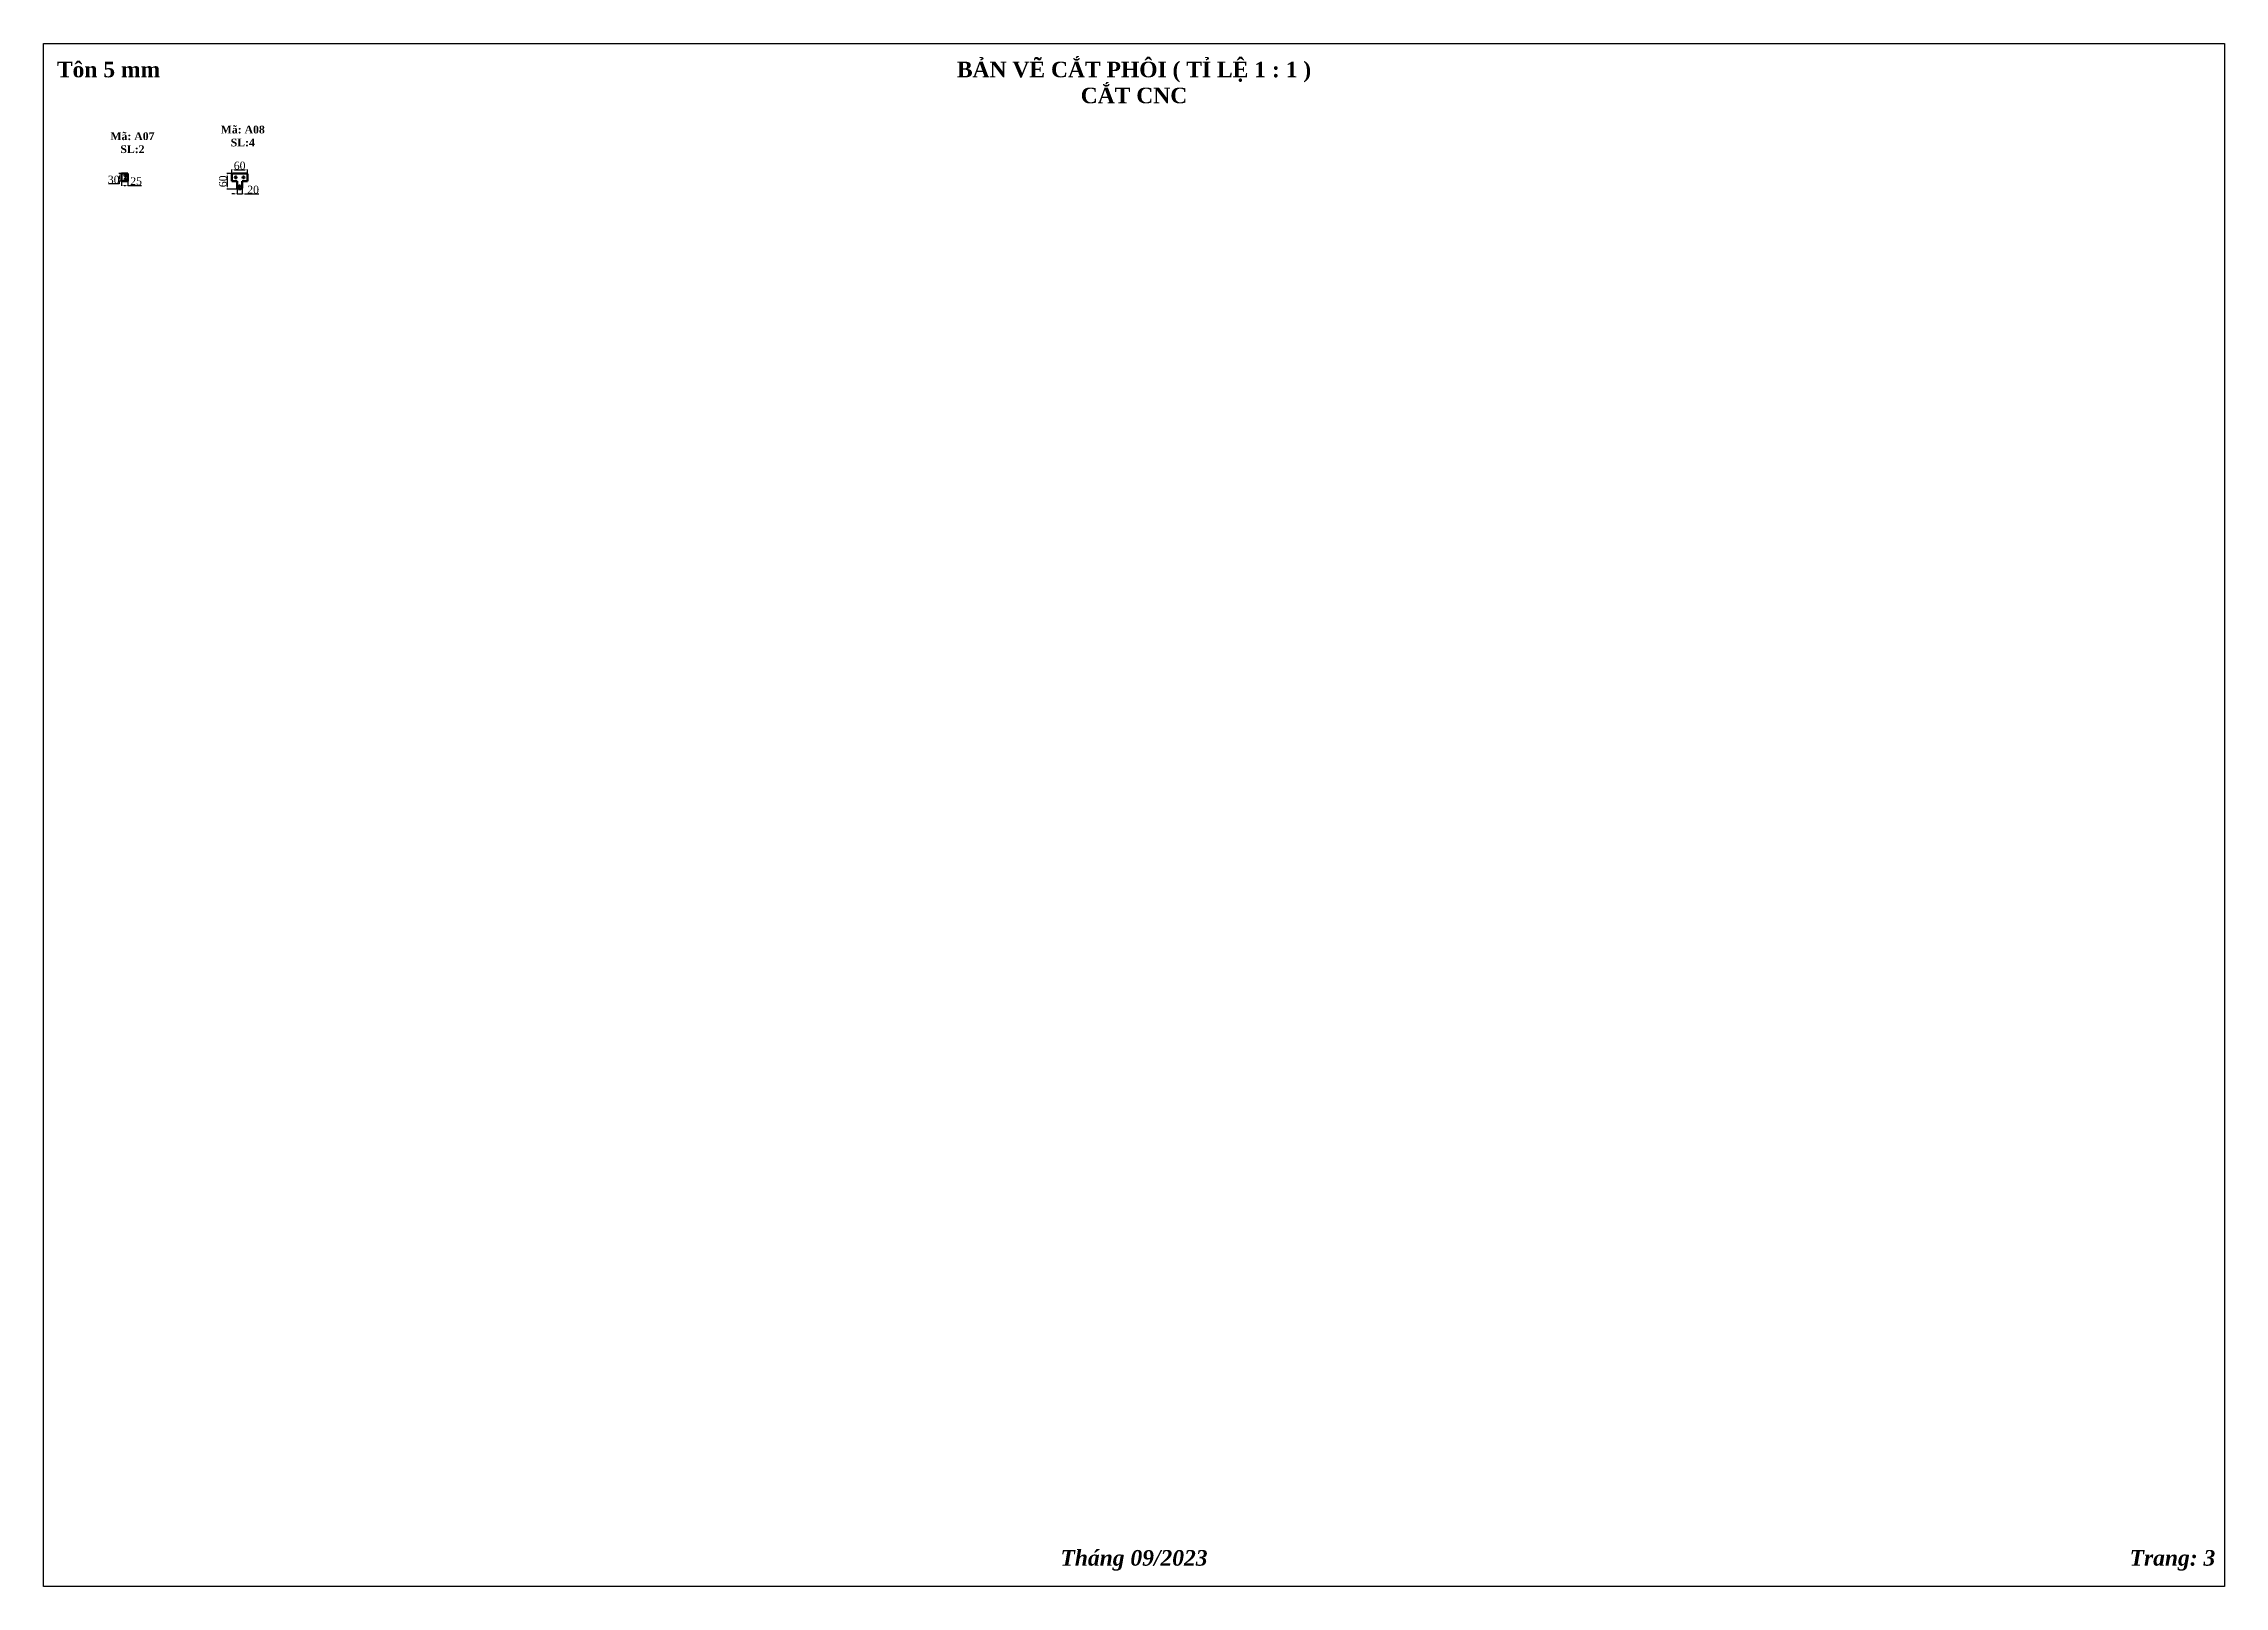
# Model space of a CAD drawing. Header units: millimetres. Extents: x 65701 to 102701, y 867 to 14603.
# Drawn here: x 85701 to 94101, y 8663 to 14603 of the extents above; entities that cross this region are included whole.
import ezdxf

# ---------------------------------------------------------------- set-up
doc = ezdxf.new("R2010")
doc.units = ezdxf.units.MM
doc.header["$LTSCALE"] = 2
doc.layers.add('Visible (ISO)', color=7, linetype='Continuous', lineweight=50)
doc.styles.add('CO CHU 30', font='times.ttf', dxfattribs={"height": 30})
doc.dimstyles.new('SCALE 1 1', dxfattribs={"dimtxt": 30, "dimasz": 10, "dimexe": 1.5, "dimexo": 1, "dimgap": 1, "dimtad": 1, "dimtoh": 1, "dimzin": 12, "dimtxsty": 'CO CHU 30', "dimcen": 2.5, "dimclrd": 5, "dimclre": 5, "dimclrt": 1, "dimadec": 0, "dimazin": 3, "dimtfac": 1, "dimtmove": 0, "dimatfit": 3, "dimfxl": 1, "dimarcsym": 0})

# ---------------------------------------------------------------- blocks, each defined once
blk = doc.blocks.new('12')
at = {"layer": 'Visible (ISO)'}
for p, q in [((66240, 11947.7), (66240, 11917.7)), ((66265, 11947.7), (66240, 11947.7)), ((66265, 11917.7), (66265, 11947.7)), ((66240, 11917.7), (66265, 11917.7))]:
    blk.add_line(p, q, dxfattribs=at)
for centre in [(66255, 11940.2), (66255, 11925.2)]:
    blk.add_circle(centre, 3.5, dxfattribs=at)
blk = doc.blocks.new('13')
at = {"layer": 'Visible (ISO)'}
for p, q in [((66485.8, 11806.9), (66485.8, 11831.9)), ((66485.8, 11806.9), (66505.8, 11806.9)), ((66490.8, 11836.9), (66540.8, 11836.9)), ((66505.8, 11806.9), (66505.8, 11782.9)), ((66519.8, 11776.9), (66511.8, 11776.9)), ((66525.8, 11782.9), (66525.8, 11806.9)), ((66525.8, 11806.9), (66545.8, 11806.9)), ((66545.8, 11831.9), (66545.8, 11806.9))]:
    blk.add_line(p, q, dxfattribs=at)
for centre, radius in [((66500.8, 11821.9), 3.5), ((66515.8, 11786.9), 4), ((66530.8, 11821.9), 3.5)]:
    blk.add_circle(centre, radius, dxfattribs=at)
for centre, radius, start, end in [((66490.8, 11831.9), 5, 90, 180), ((66511.8, 11782.9), 6, 180, 270), ((66519.8, 11782.9), 6, 270, 0), ((66540.8, 11831.9), 5, 0, 90)]:
    blk.add_arc(centre, radius, start, end, dxfattribs=at)
blk = doc.blocks.new('*D74')
at = {"color": 5, "lineweight": -2, "transparency": 16777216}
for p, q in [((85992.1, 14062.9), (85950.2, 14062.9)), ((85999.8, 14102.9), (85990.6, 14102.9)), ((85999.8, 14072.9), (85990.6, 14072.9)), ((85992.1, 14092.9), (85992.1, 14082.9)), ((85992.1, 14072.9), (85992.1, 14062.9))]:
    blk.add_line(p, q, dxfattribs=at)
at = {"color": 5, "transparency": 16777216}
for points in [[(85990.5, 14092.9), (85993.8, 14092.9), (85992.1, 14102.9)], [(85990.5, 14082.9), (85993.8, 14082.9), (85992.1, 14072.9)]]:
    blk.add_solid(points, dxfattribs=at)
at = {"layer": 'Defpoints', "color": 0, "transparency": 16777216}
for p in [(85992.1, 14072.9), (86000.8, 14102.9), (86000.8, 14072.9)]:
    blk.add_point(p, dxfattribs=at)
at = {"color": 1, "transparency": 16777216, "insert": (85970.7, 14079.1), "char_height": 30, "attachment_point": 5, "style": 'CO CHU 30'}
blk.add_mtext('30', dxfattribs=at)
blk = doc.blocks.new('*D75')
at = {"color": 5, "lineweight": -2, "transparency": 16777216}
for p, q in [((86000.8, 14071.9), (86000.8, 14055.3)), ((86010.8, 14056.8), (86015.8, 14056.8)), ((86025.8, 14071.9), (86025.8, 14055.3)), ((86025.8, 14056.8), (86078.2, 14056.8))]:
    blk.add_line(p, q, dxfattribs=at)
at = {"color": 5, "transparency": 16777216}
for points in [[(86010.8, 14058.5), (86010.8, 14055.2), (86000.8, 14056.8)], [(86015.8, 14058.5), (86015.8, 14055.2), (86025.8, 14056.8)]]:
    blk.add_solid(points, dxfattribs=at)
at = {"layer": 'Defpoints', "color": 0, "transparency": 16777216}
for p in [(86000.8, 14072.9), (86025.8, 14072.9), (86025.8, 14056.8)]:
    blk.add_point(p, dxfattribs=at)
at = {"color": 1, "transparency": 16777216, "insert": (86057, 14073.1), "char_height": 30, "attachment_point": 5, "style": 'CO CHU 30'}
blk.add_mtext('25', dxfattribs=at)
blk = doc.blocks.new('*D76')
at = {"color": 5, "lineweight": -2, "transparency": 16777216}
for p, q in [((86429.2, 14102.8), (86406.3, 14102.8)), ((86450.8, 14042.9), (86406.3, 14042.9)), ((86407.8, 14092.8), (86407.8, 14052.9))]:
    blk.add_line(p, q, dxfattribs=at)
at = {"color": 5, "transparency": 16777216}
for points in [[(86406.1, 14092.8), (86409.4, 14092.8), (86407.8, 14102.8)], [(86406.1, 14052.9), (86409.4, 14052.9), (86407.8, 14042.9)]]:
    blk.add_solid(points, dxfattribs=at)
at = {"layer": 'Defpoints', "color": 0, "transparency": 16777216}
for p in [(86407.8, 14042.9), (86430.2, 14102.8), (86451.8, 14042.9)]:
    blk.add_point(p, dxfattribs=at)
at = {"color": 1, "transparency": 16777216, "insert": (86391.5, 14072.8), "char_height": 30, "attachment_point": 5, "rotation": 90, "style": 'CO CHU 30'}
blk.add_mtext('{\\fTimes New Roman|b0|i0|c163|p18;60}', dxfattribs=at)
blk = doc.blocks.new('*D77')
at = {"color": 5, "lineweight": -2, "transparency": 16777216}
for p, q in [((86425.8, 14073.9), (86425.8, 14118.4)), ((86435.8, 14116.9), (86475.8, 14116.9)), ((86485.8, 14073.9), (86485.8, 14118.4))]:
    blk.add_line(p, q, dxfattribs=at)
at = {"color": 5, "transparency": 16777216}
for points in [[(86435.8, 14118.5), (86435.8, 14115.2), (86425.8, 14116.9)], [(86475.8, 14118.5), (86475.8, 14115.2), (86485.8, 14116.9)]]:
    blk.add_solid(points, dxfattribs=at)
at = {"layer": 'Defpoints', "color": 0, "transparency": 16777216}
for p in [(86485.8, 14116.9), (86425.8, 14072.9), (86485.8, 14072.9)]:
    blk.add_point(p, dxfattribs=at)
at = {"color": 1, "transparency": 16777216, "insert": (86455.8, 14133.1), "char_height": 30, "attachment_point": 5, "style": 'CO CHU 30'}
blk.add_mtext('60', dxfattribs=at)
blk = doc.blocks.new('*D78')
at = {"color": 5, "lineweight": -2, "transparency": 16777216}
for p, q in [((86445.8, 14047.9), (86445.8, 14022.8)), ((86465.8, 14047.9), (86465.8, 14022.8)), ((86435.8, 14024.3), (86425.8, 14024.3)), ((86445.8, 14024.3), (86465.8, 14024.3)), ((86475.8, 14024.3), (86529.5, 14024.3))]:
    blk.add_line(p, q, dxfattribs=at)
at = {"color": 5, "transparency": 16777216}
for points in [[(86435.8, 14026), (86435.8, 14022.6), (86445.8, 14024.3)], [(86475.8, 14026), (86475.8, 14022.6), (86465.8, 14024.3)]]:
    blk.add_solid(points, dxfattribs=at)
at = {"layer": 'Defpoints', "color": 0, "transparency": 16777216}
for p in [(86445.8, 14048.9), (86465.8, 14048.9), (86465.8, 14024.3)]:
    blk.add_point(p, dxfattribs=at)
at = {"color": 1, "transparency": 16777216, "insert": (86507.7, 14040.6), "char_height": 30, "attachment_point": 5, "style": 'CO CHU 30'}
blk.add_mtext('20', dxfattribs=at)

msp = doc.modelspace()

# ---------------------------------------------------------------- linework, layer by layer
msp.add_lwpolyline([(85700.77, 8662.865), (85700.77, 14602.865), (94100.77, 14602.865), (94100.77, 8662.865), (85700.77, 8662.865)], close=True)

# ---------------------------------------------------------------- block references
for name, p in [('12', (19760.734, 2155.15)), ('13', (19939.997, 2265.919))]:
    msp.add_blockref(name, p)

# ---------------------------------------------------------------- texts
at = {"attachment_point": 5, "style": 'CO CHU 30'}
for s, width, insert, char_height in [('{\\fTimes New Roman|b1|i0|c163|p18;\\C5;Tôn \\C1;5\\C5; mm}', 437.58783, (85950.77, 14502.865), 60), ('{\\fTimes New Roman|b1|i0|c0|p18;\\C5;BẢN VẼ CẮT PHÔI ( TỈ LỆ 1 : 1 )\\P\\C1;CẮT CNC}', 2100, (89900.77, 14452.865), 60), ('{\\fTimes New Roman|b1|i0|c163|p18;\\C5;Mã: A08\\P\\C1;SL:4}', 510.25549, (86467.864, 14246.818, -2696.085), 30), ('{\\fTimes New Roman|b1|i0|c163|p18;\\C5;Mã: A07\\P\\C1;SL:2}', 510.25549, (86042.961, 14221.2, -2696.085), 30), ('{\\fTimes New Roman|b1|i1|c163|p18;\\C6;Tháng 09/202\\fTimes New Roman|b1|i1|c0|p18;3}', 2100, (89900.77, 8762.865), 60), ('{\\fTimes New Roman|b1|i1|c163|p18;\\C6;Trang: 3}', 2100, (93900.77, 8762.865), 60)]:
    msp.add_mtext_dynamic_manual_height_columns(s, width=width, gutter_width=100, heights=[0], dxfattribs=dict(at, insert=insert, char_height=char_height))

# ---------------------------------------------------------------- dimensions: what is measured, and where the dimension line sits
for base, p1, p2, picture, middle in [((86485.77, 14116.85), (86425.77, 14072.865), (86485.77, 14072.865), '*D77', (86455.77, 14133.11)), ((86025.77, 14056.82), (86000.77, 14072.865), (86025.77, 14072.865), '*D75', (86056.983, 14073.08)), ((86465.77, 14024.307), (86445.77, 14048.865), (86465.77, 14048.865), '*D78', (86507.653, 14040.566))]:
    dim = msp.add_linear_dim(base=base, p1=p1, p2=p2, dimstyle='SCALE 1 1')
    dim.commit()
    dim.dimension.update_dxf_attribs({"geometry": picture, "text_midpoint": middle})
dim = msp.add_linear_dim(base=(85992.138, 14072.865), p1=(86000.77, 14102.865), p2=(86000.77, 14072.865), angle=90, dimstyle='SCALE 1 1')
dim.commit()
dim.dimension.update_dxf_attribs({"geometry": '*D74', "text_midpoint": (85970.676, 14079.124)})
dim = msp.add_linear_dim(base=(86407.761, 14042.865), p1=(86430.208, 14102.833), p2=(86451.77, 14042.865), angle=90, text='{\\fTimes New Roman|b0|i0|c163|p18;60}', dimstyle='SCALE 1 1')
dim.commit()
dim.dimension.update_dxf_attribs({"geometry": '*D76', "text_midpoint": (86391.501, 14072.849)})

doc.saveas('drawing.dxf')
